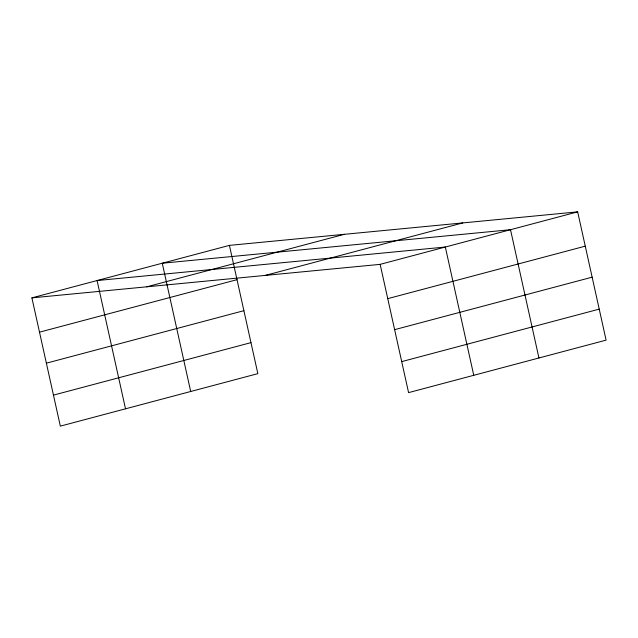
<?xml version="1.0" encoding="UTF-8"?>
<svg xmlns="http://www.w3.org/2000/svg" width="638" height="638" viewBox="0 0 638 638"><rect width="100%" height="100%" fill="white"/><g stroke="black" fill="none" stroke-linecap="round" stroke-linejoin="round"><path stroke-width="0.96" d="M31.9 297.866L229.417 245.375L577.661 211.864L606.1 340.134L408.583 392.625L380.152 264.355L31.9 297.866L60.339 426.136L257.848 373.645L229.417 245.375M146.82 286.805L344.337 234.313M39.5 332.167L237.017 279.675M265.225 275.417L462.741 222.925M380.152 264.355L577.661 211.864M46.375 363.174L243.891 310.682M387.752 298.648L585.269 246.156M53.464 395.121L250.973 342.638M394.627 329.663L592.144 277.171M401.709 361.61L599.226 309.119M538.943 357.982L510.512 229.712L162.259 263.223L190.698 391.493M473.763 375.303L445.332 247.034L97.08 280.545L125.519 408.814"/></g></svg>
